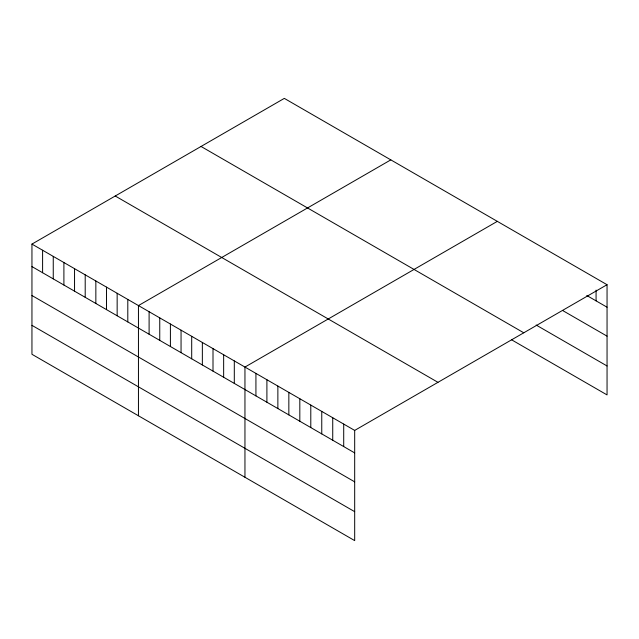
<?xml version="1.0" encoding="UTF-8"?>
<svg xmlns="http://www.w3.org/2000/svg" width="639" height="639" viewBox="0 0 639 639"><rect width="100%" height="100%" fill="white"/><g stroke="black" fill="none" stroke-linecap="round" stroke-linejoin="round"><path stroke-width="0.96" d="M31.95 244.09L354.685 430.414L354.685 540.618L31.95 354.286L31.95 244.09L284.315 98.382L607.05 284.714L607.05 394.91L511.671 339.844M390.82 159.87L138.447 305.578L138.447 415.773M497.318 221.358L244.953 367.066L244.953 477.261M354.685 430.414L607.05 284.714M586.794 295.506L607.05 307.199M563.159 310.81L607.05 336.146M536.145 325.035L607.05 365.971M201.037 146.467L523.772 332.791M115.228 196.005L437.963 382.33M31.95 266.583L354.685 452.907M31.95 295.522L354.685 481.854M31.95 325.347L354.685 511.671M596.075 290.114L596.075 300.865M343.71 424.08L343.71 446.573M332.735 417.746L332.735 440.239M321.76 411.412L321.76 433.905M310.794 405.078L310.794 427.563M299.819 398.736L299.819 421.229M288.844 392.402L288.844 414.895M277.869 386.068L277.869 408.561M266.902 379.734L266.902 402.227M255.927 373.4L255.927 395.892M234.305 360.915L234.305 383.408M223.65 354.765L223.65 377.258M213.003 348.614L213.003 371.107M202.355 342.472L202.355 364.957M191.7 336.322L191.7 358.814M181.053 330.171L181.053 352.664M170.405 324.021L170.405 346.514M159.75 317.871L159.75 340.363M149.103 311.728L149.103 334.213M127.8 299.427L127.8 321.92M117.153 293.277L117.153 315.77M106.497 287.127L106.497 309.619M95.85 280.984L95.85 303.469M85.203 274.834L85.203 297.327M74.547 268.684L74.547 291.176M63.9 262.533L63.9 285.026M53.253 256.383L53.253 278.876M42.597 250.24L42.597 272.725"/></g></svg>
